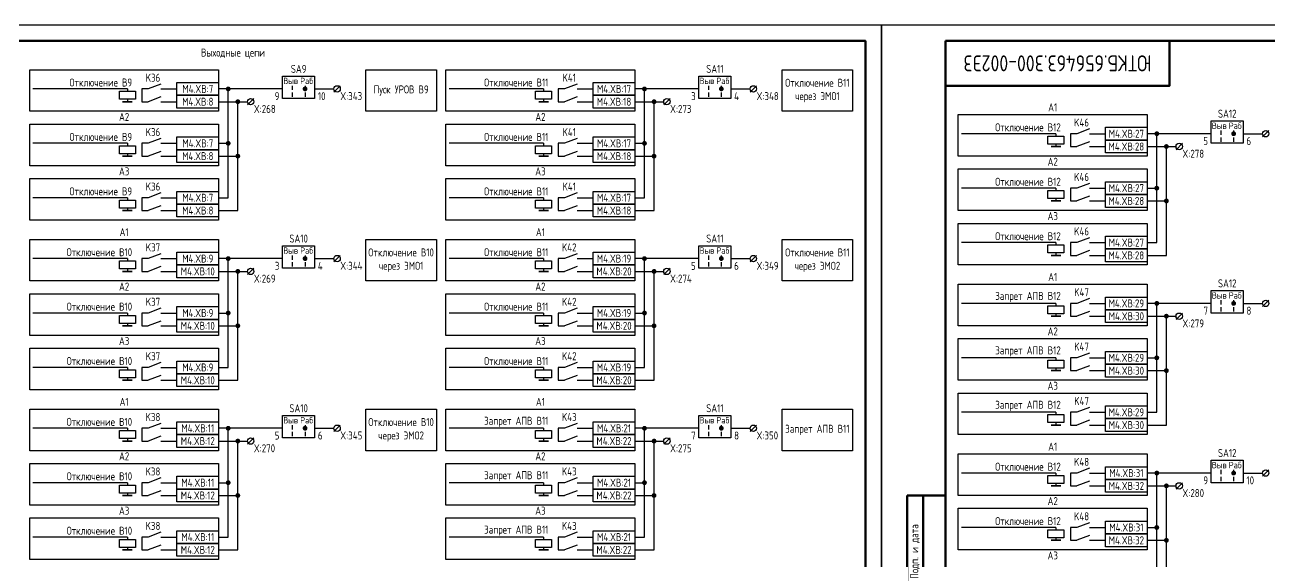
# Model space of a CAD drawing. Header units: millimetres. Extents: x -1315 to 7958, y -96 to 618.
# Drawn here: x 3932.5 to 4321.1, y 129.5 to 297 of the extents above; entities that cross this region are included whole.
import ezdxf

# ---------------------------------------------------------------- set-up
doc = ezdxf.new("R2010")
doc.units = ezdxf.units.MM
doc.styles.add('Gost_type_A', font='GOST_A.TTF')

# ---------------------------------------------------------------- blocks, each defined once
blk = doc.blocks.new('POINT')
at = {"const_width": 0.75}
blk.add_lwpolyline([(-0.375, 0, 1), (0.375, 0, 1)], format="xyb", close=True, dxfattribs=at)
blk = doc.blocks.new('Переключатель_положение')
for p, q in [((2, 1), (2, -0.34)), ((2, -1.14), (2, -2.49))]:
    blk.add_line(p, q)
blk = doc.blocks.new('Формат_А3')
blk.add_lwpolyline([(-420, 297), (0, 297), (0, 0), (-420, 0)], close=True)
at = {"lineweight": 50}
blk.add_lwpolyline([(-400, 292), (-5, 292), (-5, 5), (-400, 5)], close=True, dxfattribs=at)
blk = doc.blocks.new('Штамп угловой верхний')
at = {"lineweight": 50}
blk.add_lwpolyline([(0, 0), (70, 0), (70, -14), (0, -14)], close=True, dxfattribs=at)
blk = doc.blocks.new('Штамп левый нижний')
at = {"lineweight": 50}
for points in [[(-12, 145), (-7, 145), (-7, 110), (-12, 110)], [(-7, 145), (0, 145), (0, 110), (-7, 110)], [(-12, 110), (-7, 110), (-7, 85), (-12, 85)], [(-7, 110), (0, 110), (0, 85), (-7, 85)], [(-12, 85), (-7, 85), (-7, 60), (-12, 60)], [(-7, 85), (0, 85), (0, 60), (-7, 60)], [(-12, 60), (-7, 60), (-7, 25), (-12, 25)], [(-7, 60), (0, 60), (0, 25), (-7, 25)], [(-12, 25), (-7, 25), (-7, 0), (-12, 0)], [(-7, 25), (0, 25), (0, 0), (-7, 0)]]:
    blk.add_lwpolyline(points, close=True, dxfattribs=at)
at = {"char_height": 2.5, "attachment_point": 5, "rotation": 90, "style": 'Gost_type_A'}
for s, insert, width in [('Подп. и дата', (-9.5, 127.5), 35), ('Инв. № дубл.', (-9.5, 97.5), 25), ('Взам. инв. №', (-9.5, 72.5), 25), ('Подп. и дата', (-9.5, 42.5), 35), ('Инв. N подл.', (-9.5, 12.5), 25)]:
    blk.add_mtext(s, dxfattribs=dict(at, insert=insert, width=width))

msp = doc.modelspace()

# ---------------------------------------------------------------- linework, layer by layer
for p, q in [((3964.5, 277), (3935, 277)), ((3964.5, 277), (3964.5, 276.25)), ((4013, 277), (3993, 277)), ((3996, 243), (3996, 277)), ((4031.01, 278), (4029.01, 276)), ((4094.5, 277), (4065, 277)), ((4094.5, 277), (4094.5, 276.25)), ((4143, 277), (4123, 277)), ((4126, 243), (4126, 277)), ((4161, 278), (4159, 276)), ((3964.5, 273.75), (3964.5, 273)), ((3993, 273), (4002, 273)), ((3999, 239), (3999, 273)), ((4004.01, 274), (4002.01, 272)), ((4094.5, 273.75), (4094.5, 273)), ((4123, 273), (4132, 273)), ((4129, 239), (4129, 273)), ((4134, 274), (4132, 272)), ((4254.5, 263), (4225, 263)), ((4254.5, 263), (4254.5, 262.25)), ((4303, 263), (4283, 263)), ((4286, 229), (4286, 263)), ((4321.01, 264), (4319.01, 262)), ((3964.5, 260), (3935, 260)), ((3964.5, 260), (3964.5, 259.25)), ((3964.5, 256.75), (3964.5, 256)), ((3993, 260), (3996, 260)), ((4094.5, 260), (4065, 260)), ((4094.5, 260), (4094.5, 259.25)), ((4094.5, 256.75), (4094.5, 256)), ((4123, 260), (4126, 260)), ((4254.5, 259.75), (4254.5, 259)), ((4283, 259), (4292, 259)), ((4289, 225), (4289, 259)), ((4294.01, 260), (4292.01, 258)), ((3993, 256), (3999, 256)), ((4123, 256), (4129, 256)), ((4254.5, 246), (4225, 246)), ((4254.5, 246), (4254.5, 245.25)), ((4283, 246), (4286, 246)), ((3964.5, 243), (3935, 243)), ((3964.5, 243), (3964.5, 242.25)), ((3993, 243), (3996, 243)), ((4094.5, 243), (4065, 243)), ((4094.5, 243), (4094.5, 242.25)), ((4123, 243), (4126, 243)), ((4254.5, 242.75), (4254.5, 242)), ((4283, 242), (4289, 242)), ((3964.5, 239.75), (3964.5, 239)), ((3993, 239), (3999, 239)), ((4094.5, 239.75), (4094.5, 239)), ((4123, 239), (4129, 239)), ((4254.5, 229), (4225, 229)), ((4254.5, 229), (4254.5, 228.25)), ((4254.5, 225.75), (4254.5, 225)), ((4283, 229), (4286, 229)), ((3964.5, 224), (3935, 224)), ((3964.5, 224), (3964.5, 223.25)), ((4013, 224), (3993, 224)), ((3996, 190), (3996, 224)), ((4031.01, 225), (4029.01, 223)), ((4094.5, 224), (4065, 224)), ((4094.5, 224), (4094.5, 223.25)), ((4143, 224), (4123, 224)), ((4126, 190), (4126, 224)), ((4161, 225), (4159, 223)), ((4283, 225), (4289, 225)), ((3964.5, 220.75), (3964.5, 220)), ((3993, 220), (4002, 220)), ((3999, 186), (3999, 220)), ((4004.01, 221), (4002.01, 219)), ((4094.5, 220.75), (4094.5, 220)), ((4123, 220), (4132, 220)), ((4129, 186), (4129, 220)), ((4134, 221), (4132, 219)), ((4254.5, 210), (4225, 210)), ((4254.5, 210), (4254.5, 209.25)), ((4303, 210), (4283, 210)), ((4286, 176), (4286, 210)), ((4321.01, 211), (4319.01, 209)), ((3964.5, 207), (3935, 207)), ((3964.5, 207), (3964.5, 206.25)), ((3993, 207), (3996, 207)), ((4094.5, 207), (4065, 207)), ((4094.5, 207), (4094.5, 206.25)), ((4123, 207), (4126, 207)), ((4254.5, 206.75), (4254.5, 206)), ((4283, 206), (4292, 206)), ((4289, 172), (4289, 206)), ((4294.01, 207), (4292.01, 205)), ((3964.5, 203.75), (3964.5, 203)), ((3993, 203), (3999, 203)), ((4094.5, 203.75), (4094.5, 203)), ((4123, 203), (4129, 203)), ((4254.5, 193), (4225, 193)), ((4254.5, 193), (4254.5, 192.25)), ((4283, 193), (4286, 193)), ((3964.5, 190), (3935, 190)), ((3964.5, 190), (3964.5, 189.25)), ((3964.5, 186.75), (3964.5, 186)), ((3993, 190), (3996, 190)), ((4094.5, 190), (4065, 190)), ((4094.5, 190), (4094.5, 189.25)), ((4094.5, 186.75), (4094.5, 186)), ((4123, 190), (4126, 190)), ((4254.5, 189.75), (4254.5, 189)), ((4283, 189), (4289, 189)), ((3993, 186), (3999, 186)), ((4123, 186), (4129, 186)), ((4254.5, 176), (4225, 176)), ((4254.5, 176), (4254.5, 175.25)), ((4283, 176), (4286, 176)), ((3964.5, 171), (3935, 171)), ((3964.5, 171), (3964.5, 170.25)), ((4013, 171), (3993, 171)), ((3996, 137), (3996, 171)), ((4031.01, 172), (4029.01, 170)), ((4094.5, 171), (4065, 171)), ((4094.5, 171), (4094.5, 170.25)), ((4143, 171), (4123, 171)), ((4126, 137), (4126, 171)), ((4161, 172), (4159, 170)), ((4254.5, 172.75), (4254.5, 172)), ((4283, 172), (4289, 172)), ((3964.5, 167.75), (3964.5, 167)), ((4004.01, 168), (4002.01, 166)), ((4094.5, 167.75), (4094.5, 167)), ((4134, 168), (4132, 166)), ((3993, 167), (4002, 167)), ((3999, 133), (3999, 167)), ((4123, 167), (4132, 167)), ((4129, 133), (4129, 167)), ((4254.5, 157), (4225, 157)), ((4254.5, 157), (4254.5, 156.25)), ((4303, 157), (4283, 157)), ((4286, 123), (4286, 157)), ((4321.01, 158), (4319.01, 156)), ((3964.5, 154), (3935, 154)), ((3964.5, 154), (3964.5, 153.25)), ((3993, 154), (3996, 154)), ((4094.5, 154), (4065, 154)), ((4094.5, 154), (4094.5, 153.25)), ((4123, 154), (4126, 154)), ((4254.5, 153.75), (4254.5, 153)), ((4283, 153), (4292, 153)), ((4289, 119), (4289, 153)), ((4294.01, 154), (4292.01, 152)), ((3964.5, 150.75), (3964.5, 150)), ((3993, 150), (3999, 150)), ((4094.5, 150.75), (4094.5, 150)), ((4123, 150), (4129, 150)), ((4254.5, 140), (4225, 140)), ((4254.5, 140), (4254.5, 139.25)), ((4283, 140), (4286, 140)), ((3964.5, 137), (3935, 137)), ((3964.5, 137), (3964.5, 136.25)), ((3993, 137), (3996, 137)), ((4094.5, 137), (4065, 137)), ((4094.5, 137), (4094.5, 136.25)), ((4123, 137), (4126, 137)), ((4254.5, 136.75), (4254.5, 136)), ((3964.5, 133.75), (3964.5, 133)), ((3993, 133), (3999, 133)), ((4094.5, 133.75), (4094.5, 133)), ((4123, 133), (4129, 133)), ((4283, 136), (4289, 136))]:
    msp.add_line(p, q)
at = {"ltscale": 1.08}
for p, q in [((3971, 277), (3969, 277)), ((3969, 277), (3969, 273)), ((3975, 277), (3980, 277)), ((4101, 277), (4099, 277)), ((4099, 277), (4099, 273)), ((4105, 277), (4110, 277)), ((3969, 273), (3971, 273)), ((3975, 273), (3980, 273)), ((4099, 273), (4101, 273)), ((4105, 273), (4110, 273)), ((4261, 263), (4259, 263)), ((4259, 263), (4259, 259)), ((4265, 263), (4270, 263)), ((3971, 260), (3969, 260)), ((3969, 260), (3969, 256)), ((3975, 260), (3980, 260)), ((4101, 260), (4099, 260)), ((4099, 260), (4099, 256)), ((4105, 260), (4110, 260)), ((4259, 259), (4261, 259)), ((4265, 259), (4270, 259)), ((3969, 256), (3971, 256)), ((3975, 256), (3980, 256)), ((4099, 256), (4101, 256)), ((4105, 256), (4110, 256)), ((4261, 246), (4259, 246)), ((4259, 246), (4259, 242)), ((4265, 246), (4270, 246)), ((3971, 243), (3969, 243)), ((3969, 243), (3969, 239)), ((3975, 243), (3980, 243)), ((4101, 243), (4099, 243)), ((4099, 243), (4099, 239)), ((4105, 243), (4110, 243)), ((4259, 242), (4261, 242)), ((4265, 242), (4270, 242)), ((3969, 239), (3971, 239)), ((3975, 239), (3980, 239)), ((4099, 239), (4101, 239)), ((4105, 239), (4110, 239)), ((4261, 229), (4259, 229)), ((4259, 229), (4259, 225)), ((4265, 229), (4270, 229)), ((3971, 224), (3969, 224)), ((3969, 224), (3969, 220)), ((3975, 224), (3980, 224)), ((4101, 224), (4099, 224)), ((4099, 224), (4099, 220)), ((4105, 224), (4110, 224)), ((4259, 225), (4261, 225)), ((4265, 225), (4270, 225)), ((3969, 220), (3971, 220)), ((3975, 220), (3980, 220)), ((4099, 220), (4101, 220)), ((4105, 220), (4110, 220)), ((4261, 210), (4259, 210)), ((4259, 210), (4259, 206)), ((4265, 210), (4270, 210)), ((3971, 207), (3969, 207)), ((3969, 207), (3969, 203)), ((3975, 207), (3980, 207)), ((4101, 207), (4099, 207)), ((4099, 207), (4099, 203)), ((4105, 207), (4110, 207)), ((4259, 206), (4261, 206)), ((4265, 206), (4270, 206)), ((3969, 203), (3971, 203)), ((3975, 203), (3980, 203)), ((4099, 203), (4101, 203)), ((4105, 203), (4110, 203)), ((4261, 193), (4259, 193)), ((4259, 193), (4259, 189)), ((4265, 193), (4270, 193)), ((3971, 190), (3969, 190)), ((3969, 190), (3969, 186)), ((3975, 190), (3980, 190)), ((4101, 190), (4099, 190)), ((4099, 190), (4099, 186)), ((4105, 190), (4110, 190)), ((4259, 189), (4261, 189)), ((4265, 189), (4270, 189)), ((3969, 186), (3971, 186)), ((3975, 186), (3980, 186)), ((4099, 186), (4101, 186)), ((4105, 186), (4110, 186)), ((4261, 176), (4259, 176)), ((4259, 176), (4259, 172)), ((4265, 176), (4270, 176)), ((3971, 171), (3969, 171)), ((3969, 171), (3969, 167)), ((3975, 171), (3980, 171)), ((4101, 171), (4099, 171)), ((4099, 171), (4099, 167)), ((4105, 171), (4110, 171)), ((4259, 172), (4261, 172)), ((4265, 172), (4270, 172)), ((3969, 167), (3971, 167)), ((3975, 167), (3980, 167)), ((4099, 167), (4101, 167)), ((4105, 167), (4110, 167)), ((4261, 157), (4259, 157)), ((4259, 157), (4259, 153)), ((4265, 157), (4270, 157)), ((3971, 154), (3969, 154)), ((3969, 154), (3969, 150)), ((3975, 154), (3980, 154)), ((4101, 154), (4099, 154)), ((4099, 154), (4099, 150)), ((4105, 154), (4110, 154)), ((4259, 153), (4261, 153)), ((4265, 153), (4270, 153)), ((3969, 150), (3971, 150)), ((3975, 150), (3980, 150)), ((4099, 150), (4101, 150)), ((4105, 150), (4110, 150)), ((4261, 140), (4259, 140)), ((4259, 140), (4259, 136)), ((4265, 140), (4270, 140)), ((3971, 137), (3969, 137)), ((3969, 137), (3969, 133)), ((3975, 137), (3980, 137)), ((4101, 137), (4099, 137)), ((4099, 137), (4099, 133)), ((4105, 137), (4110, 137)), ((3969, 133), (3971, 133)), ((3975, 133), (3980, 133)), ((4099, 133), (4101, 133)), ((4105, 133), (4110, 133)), ((4259, 136), (4261, 136)), ((4265, 136), (4270, 136))]:
    msp.add_line(p, q, dxfattribs=at)
at = {"ltscale": 4.32}
for p, q in [((3975, 278.5), (3971, 277)), ((4105, 278.5), (4101, 277)), ((3975, 274.5), (3971, 273)), ((4105, 274.5), (4101, 273)), ((4265, 264.5), (4261, 263)), ((3975, 261.5), (3971, 260)), ((4105, 261.5), (4101, 260)), ((4265, 260.5), (4261, 259)), ((3975, 257.5), (3971, 256)), ((4105, 257.5), (4101, 256)), ((4265, 247.5), (4261, 246)), ((3975, 244.5), (3971, 243)), ((4105, 244.5), (4101, 243)), ((4265, 243.5), (4261, 242)), ((3975, 240.5), (3971, 239)), ((4105, 240.5), (4101, 239)), ((4265, 230.5), (4261, 229)), ((3975, 225.5), (3971, 224)), ((4105, 225.5), (4101, 224)), ((4265, 226.5), (4261, 225)), ((3975, 221.5), (3971, 220)), ((4105, 221.5), (4101, 220)), ((4265, 211.5), (4261, 210)), ((3975, 208.5), (3971, 207)), ((4105, 208.5), (4101, 207)), ((4265, 207.5), (4261, 206)), ((3975, 204.5), (3971, 203)), ((4105, 204.5), (4101, 203)), ((4265, 194.5), (4261, 193)), ((3975, 191.5), (3971, 190)), ((4105, 191.5), (4101, 190)), ((4265, 190.5), (4261, 189)), ((3975, 187.5), (3971, 186)), ((4105, 187.5), (4101, 186)), ((4265, 177.5), (4261, 176)), ((3975, 172.5), (3971, 171)), ((4105, 172.5), (4101, 171)), ((4265, 173.5), (4261, 172)), ((3975, 168.5), (3971, 167)), ((4105, 168.5), (4101, 167)), ((3975, 155.5), (3971, 154)), ((4105, 155.5), (4101, 154)), ((4265, 158.5), (4261, 157)), ((4265, 154.5), (4261, 153)), ((3975, 151.5), (3971, 150)), ((4105, 151.5), (4101, 150)), ((4265, 141.5), (4261, 140)), ((3975, 138.5), (3971, 137)), ((4105, 138.5), (4101, 137)), ((4265, 137.5), (4261, 136)), ((3975, 134.5), (3971, 133)), ((4105, 134.5), (4101, 133))]:
    msp.add_line(p, q, dxfattribs=at)
at = {"ltscale": 4}
for p, q in [((4023, 277), (4029.01, 277)), ((4153, 277), (4159, 277)), ((4313, 263), (4319.01, 263)), ((4023, 224), (4029.01, 224)), ((4153, 224), (4159, 224)), ((4313, 210), (4319.01, 210)), ((4023, 171), (4029.01, 171)), ((4153, 171), (4159, 171)), ((4313, 157), (4319.01, 157))]:
    msp.add_line(p, q, dxfattribs=at)
for points in [[(3934, 283), (3993, 283), (3993, 270), (3934, 270)], [(4013, 281), (4023, 281), (4023, 274), (4013, 274)], [(4039, 283), (4061, 283), (4061, 270), (4039, 270)], [(4064, 283), (4123, 283), (4123, 270), (4064, 270)], [(4143, 281), (4153, 281), (4153, 274), (4143, 274)], [(4169, 283), (4191, 283), (4191, 270), (4169, 270)], [(3967, 276.25), (3967, 273.75), (3962, 273.75), (3962, 276.25)], [(3980, 279), (3993, 279), (3993, 275), (3980, 275)], [(4097, 276.25), (4097, 273.75), (4092, 273.75), (4092, 276.25)], [(4110, 279), (4123, 279), (4123, 275), (4110, 275)], [(3966, 273), (3963, 273)], [(3980, 275), (3993, 275), (3993, 271), (3980, 271)], [(4096, 273), (4093, 273)], [(4110, 275), (4123, 275), (4123, 271), (4110, 271)], [(4224, 269), (4283, 269), (4283, 256), (4224, 256)], [(3934, 266), (3993, 266), (3993, 253), (3934, 253)], [(4064, 266), (4123, 266), (4123, 253), (4064, 253)], [(4270, 265), (4283, 265), (4283, 261), (4270, 261)], [(4303, 267), (4313, 267), (4313, 260), (4303, 260)], [(3980, 262), (3993, 262), (3993, 258), (3980, 258)], [(4110, 262), (4123, 262), (4123, 258), (4110, 258)], [(4257, 262.25), (4257, 259.75), (4252, 259.75), (4252, 262.25)], [(4270, 261), (4283, 261), (4283, 257), (4270, 257)], [(3967, 259.25), (3967, 256.75), (3962, 256.75), (3962, 259.25)], [(3980, 258), (3993, 258), (3993, 254), (3980, 254)], [(4097, 259.25), (4097, 256.75), (4092, 256.75), (4092, 259.25)], [(4110, 258), (4123, 258), (4123, 254), (4110, 254)], [(4256, 259), (4253, 259)], [(3966, 256), (3963, 256)], [(4096, 256), (4093, 256)], [(3934, 249), (3993, 249), (3993, 236), (3934, 236)], [(4064, 249), (4123, 249), (4123, 236), (4064, 236)], [(4224, 252), (4283, 252), (4283, 239), (4224, 239)], [(3980, 245), (3993, 245), (3993, 241), (3980, 241)], [(4110, 245), (4123, 245), (4123, 241), (4110, 241)], [(4257, 245.25), (4257, 242.75), (4252, 242.75), (4252, 245.25)], [(4270, 248), (4283, 248), (4283, 244), (4270, 244)], [(3967, 242.25), (3967, 239.75), (3962, 239.75), (3962, 242.25)], [(3980, 241), (3993, 241), (3993, 237), (3980, 237)], [(4097, 242.25), (4097, 239.75), (4092, 239.75), (4092, 242.25)], [(4110, 241), (4123, 241), (4123, 237), (4110, 237)], [(4256, 242), (4253, 242)], [(4270, 244), (4283, 244), (4283, 240), (4270, 240)], [(3966, 239), (3963, 239)], [(4096, 239), (4093, 239)], [(4224, 235), (4283, 235), (4283, 222), (4224, 222)], [(3934, 230), (3993, 230), (3993, 217), (3934, 217)], [(4039, 230), (4061, 230), (4061, 217), (4039, 217)], [(4064, 230), (4123, 230), (4123, 217), (4064, 217)], [(4169, 230), (4191, 230), (4191, 217), (4169, 217)], [(4270, 231), (4283, 231), (4283, 227), (4270, 227)], [(3980, 226), (3993, 226), (3993, 222), (3980, 222)], [(4013, 228), (4023, 228), (4023, 221), (4013, 221)], [(4110, 226), (4123, 226), (4123, 222), (4110, 222)], [(4143, 228), (4153, 228), (4153, 221), (4143, 221)], [(4257, 228.25), (4257, 225.75), (4252, 225.75), (4252, 228.25)], [(4270, 227), (4283, 227), (4283, 223), (4270, 223)], [(3967, 223.25), (3967, 220.75), (3962, 220.75), (3962, 223.25)], [(3980, 222), (3993, 222), (3993, 218), (3980, 218)], [(4097, 223.25), (4097, 220.75), (4092, 220.75), (4092, 223.25)], [(4110, 222), (4123, 222), (4123, 218), (4110, 218)], [(4256, 225), (4253, 225)], [(3966, 220), (3963, 220)], [(4096, 220), (4093, 220)], [(4224, 216), (4283, 216), (4283, 203), (4224, 203)], [(4303, 214), (4313, 214), (4313, 207), (4303, 207)], [(3934, 213), (3993, 213), (3993, 200), (3934, 200)], [(4064, 213), (4123, 213), (4123, 200), (4064, 200)], [(4270, 212), (4283, 212), (4283, 208), (4270, 208)], [(3967, 206.25), (3967, 203.75), (3962, 203.75), (3962, 206.25)], [(3980, 209), (3993, 209), (3993, 205), (3980, 205)], [(4097, 206.25), (4097, 203.75), (4092, 203.75), (4092, 206.25)], [(4110, 209), (4123, 209), (4123, 205), (4110, 205)], [(4257, 209.25), (4257, 206.75), (4252, 206.75), (4252, 209.25)], [(4256, 206), (4253, 206)], [(4270, 208), (4283, 208), (4283, 204), (4270, 204)], [(3966, 203), (3963, 203)], [(3980, 205), (3993, 205), (3993, 201), (3980, 201)], [(4096, 203), (4093, 203)], [(4110, 205), (4123, 205), (4123, 201), (4110, 201)], [(4224, 199), (4283, 199), (4283, 186), (4224, 186)], [(3934, 196), (3993, 196), (3993, 183), (3934, 183)], [(4064, 196), (4123, 196), (4123, 183), (4064, 183)], [(4270, 195), (4283, 195), (4283, 191), (4270, 191)], [(3980, 192), (3993, 192), (3993, 188), (3980, 188)], [(4110, 192), (4123, 192), (4123, 188), (4110, 188)], [(4257, 192.25), (4257, 189.75), (4252, 189.75), (4252, 192.25)], [(4270, 191), (4283, 191), (4283, 187), (4270, 187)], [(3967, 189.25), (3967, 186.75), (3962, 186.75), (3962, 189.25)], [(3980, 188), (3993, 188), (3993, 184), (3980, 184)], [(4097, 189.25), (4097, 186.75), (4092, 186.75), (4092, 189.25)], [(4110, 188), (4123, 188), (4123, 184), (4110, 184)], [(4256, 189), (4253, 189)], [(3966, 186), (3963, 186)], [(4096, 186), (4093, 186)], [(4224, 182), (4283, 182), (4283, 169), (4224, 169)], [(3934, 177), (3993, 177), (3993, 164), (3934, 164)], [(4013, 175), (4023, 175), (4023, 168), (4013, 168)], [(4039, 177), (4061, 177), (4061, 164), (4039, 164)], [(4064, 177), (4123, 177), (4123, 164), (4064, 164)], [(4143, 175), (4153, 175), (4153, 168), (4143, 168)], [(4169, 177), (4191, 177), (4191, 164), (4169, 164)], [(4257, 175.25), (4257, 172.75), (4252, 172.75), (4252, 175.25)], [(4270, 178), (4283, 178), (4283, 174), (4270, 174)], [(3980, 173), (3993, 173), (3993, 169), (3980, 169)], [(4110, 173), (4123, 173), (4123, 169), (4110, 169)], [(4256, 172), (4253, 172)], [(4270, 174), (4283, 174), (4283, 170), (4270, 170)], [(3967, 170.25), (3967, 167.75), (3962, 167.75), (3962, 170.25)], [(3980, 169), (3993, 169), (3993, 165), (3980, 165)], [(4097, 170.25), (4097, 167.75), (4092, 167.75), (4092, 170.25)], [(4110, 169), (4123, 169), (4123, 165), (4110, 165)], [(3966, 167), (3963, 167)], [(4096, 167), (4093, 167)], [(3934, 160), (3993, 160), (3993, 147), (3934, 147)], [(4064, 160), (4123, 160), (4123, 147), (4064, 147)], [(4224, 163), (4283, 163), (4283, 150), (4224, 150)], [(4303, 161), (4313, 161), (4313, 154), (4303, 154)], [(3980, 156), (3993, 156), (3993, 152), (3980, 152)], [(4110, 156), (4123, 156), (4123, 152), (4110, 152)], [(4257, 156.25), (4257, 153.75), (4252, 153.75), (4252, 156.25)], [(4270, 159), (4283, 159), (4283, 155), (4270, 155)], [(3967, 153.25), (3967, 150.75), (3962, 150.75), (3962, 153.25)], [(3980, 152), (3993, 152), (3993, 148), (3980, 148)], [(4097, 153.25), (4097, 150.75), (4092, 150.75), (4092, 153.25)], [(4110, 152), (4123, 152), (4123, 148), (4110, 148)], [(4256, 153), (4253, 153)], [(4270, 155), (4283, 155), (4283, 151), (4270, 151)], [(3966, 150), (3963, 150)], [(4096, 150), (4093, 150)], [(4224, 146), (4283, 146), (4283, 133), (4224, 133)], [(3934, 143), (3993, 143), (3993, 130), (3934, 130)], [(4064, 143), (4123, 143), (4123, 130), (4064, 130)], [(4270, 142), (4283, 142), (4283, 138), (4270, 138)], [(3967, 136.25), (3967, 133.75), (3962, 133.75), (3962, 136.25)], [(3980, 139), (3993, 139), (3993, 135), (3980, 135)], [(4097, 136.25), (4097, 133.75), (4092, 133.75), (4092, 136.25)], [(4110, 139), (4123, 139), (4123, 135), (4110, 135)], [(4257, 139.25), (4257, 136.75), (4252, 136.75), (4252, 139.25)], [(4270, 138), (4283, 138), (4283, 134), (4270, 134)], [(3966, 133), (3963, 133)], [(3980, 135), (3993, 135), (3993, 131), (3980, 131)], [(4096, 133), (4093, 133)], [(4110, 135), (4123, 135), (4123, 131), (4110, 131)], [(4256, 136), (4253, 136)]]:
    msp.add_lwpolyline(points, close=True)
for centre in [(4030.01, 277), (4160, 277), (4003.01, 273), (4133, 273), (4320.01, 263), (4293.01, 259), (4030.01, 224), (4160, 224), (4003.01, 220), (4133, 220), (4320.01, 210), (4293.01, 206), (4030.01, 171), (4160, 171), (4003.01, 167), (4133, 167), (4320.01, 157), (4293.01, 153)]:
    msp.add_circle(centre, 1)

# ---------------------------------------------------------------- block references
for name, p in [('Формат_А3', (4200, 0)), ('Формат_А3', (4620, 0)), ('Штамп угловой верхний', (4220, 292)), ('POINT', (3996, 277)), ('Переключатель_положение', (4014, 277)), ('POINT', (4020, 277)), ('Переключатель_положение', (4018, 277)), ('POINT', (4126, 277)), ('Переключатель_положение', (4144, 277)), ('POINT', (4150, 277)), ('Переключатель_положение', (4148, 277)), ('POINT', (3999, 273)), ('POINT', (4129, 273)), ('POINT', (3996, 260)), ('POINT', (4126, 260)), ('POINT', (4286, 263)), ('Переключатель_положение', (4304, 263)), ('POINT', (4310, 263)), ('Переключатель_положение', (4308, 263)), ('POINT', (3999, 256)), ('POINT', (4129, 256)), ('POINT', (4289, 259)), ('POINT', (4286, 246)), ('POINT', (4289, 242)), ('POINT', (3996, 224)), ('Переключатель_положение', (4014, 224)), ('POINT', (4020, 224)), ('Переключатель_положение', (4018, 224)), ('POINT', (4126, 224)), ('Переключатель_положение', (4144, 224)), ('POINT', (4150, 224)), ('Переключатель_положение', (4148, 224)), ('POINT', (3999, 220)), ('POINT', (4129, 220)), ('POINT', (4286, 210)), ('Переключатель_положение', (4304, 210)), ('POINT', (4310, 210)), ('Переключатель_положение', (4308, 210)), ('POINT', (3996, 207)), ('POINT', (4126, 207)), ('POINT', (4289, 206)), ('POINT', (3999, 203)), ('POINT', (4129, 203)), ('POINT', (4286, 193)), ('POINT', (4289, 189)), ('POINT', (3996, 171)), ('Переключатель_положение', (4014, 171)), ('POINT', (4020, 171)), ('Переключатель_положение', (4018, 171)), ('POINT', (4126, 171)), ('Переключатель_положение', (4144, 171)), ('POINT', (4150, 171)), ('Переключатель_положение', (4148, 171)), ('POINT', (3999, 167)), ('POINT', (4129, 167)), ('POINT', (4286, 157)), ('Переключатель_положение', (4304, 157)), ('POINT', (4310, 157)), ('Переключатель_положение', (4308, 157)), ('POINT', (3996, 154)), ('POINT', (4126, 154)), ('POINT', (4289, 153)), ('POINT', (3999, 150)), ('POINT', (4129, 150)), ('Штамп левый нижний', (4220, 5)), ('POINT', (4286, 140)), ('POINT', (4289, 136))]:
    msp.add_blockref(name, p)

# ---------------------------------------------------------------- texts
at = {"char_height": 2.5, "line_spacing_factor": 0.9, "style": 'Gost_type_A'}
for s, insert, width, attachment_point in [('Выходные цепи', (3997.5, 288), 395, 5), ('X:343', (4031.01, 276), 8, 1), ('X:348', (4161, 276), 8, 1), ('X:268', (4004.01, 272), 8, 1), ('X:273', (4134, 272), 8, 1), ('A1', (4253.5, 270), 59, 8), ('A2', (3963.5, 267), 59, 8), ('A2', (4093.5, 267), 59, 8), ('X:278', (4294.01, 258), 8, 1), ('A2', (4253.5, 253), 59, 8), ('A3', (3963.5, 250), 59, 8), ('A3', (4093.5, 250), 59, 8), ('A3', (4253.5, 236), 59, 8), ('A1', (3963.5, 231), 59, 8), ('A1', (4093.5, 231), 59, 8), ('X:344', (4031.01, 223), 8, 1), ('X:349', (4161, 223), 8, 1), ('X:269', (4004.01, 219), 8, 1), ('X:274', (4134, 219), 8, 1), ('A1', (4253.5, 217), 59, 8), ('A2', (3963.5, 214), 59, 8), ('A2', (4093.5, 214), 59, 8), ('A2', (4253.5, 200), 59, 8), ('X:279', (4294.01, 205), 8, 1), ('A3', (3963.5, 197), 59, 8), ('A3', (4093.5, 197), 59, 8), ('A3', (4253.5, 183), 59, 8), ('A1', (3963.5, 178), 59, 8), ('A1', (4093.5, 178), 59, 8), ('X:345', (4031.01, 170), 8, 1), ('X:350', (4161, 170), 8, 1), ('A2', (3963.5, 161), 59, 8), ('X:270', (4004.01, 166), 8, 1), ('A2', (4093.5, 161), 59, 8), ('X:275', (4134, 166), 8, 1), ('A1', (4253.5, 164), 59, 8), ('X:280', (4294.01, 152), 8, 1), ('A2', (4253.5, 147), 59, 8), ('A3', (3963.5, 144), 59, 8), ('A3', (4093.5, 144), 59, 8), ('A3', (4253.5, 130), 59, 8)]:
    msp.add_mtext(s, dxfattribs=dict(at, insert=insert, width=width, attachment_point=attachment_point))
at = {"style": 'Gost_type_A'}
for s, insert, char_height, width, attachment_point in [('SA9', (4018, 282), 2.5, 10, 8), ('SA11', (4148, 282), 2.5, 10, 8), ('Отключение В9', (3966, 279), 2.5, 31.0015, 6), ('K36', (3972.5, 280.5), 2.5, 5, 5), ('Выв', (4015.5, 279.5), 2, 5, 5), ('Раб', (4020.5, 279.5), 2, 5, 5), ('Отключение В11', (4096, 279), 2.5, 31.0015, 6), ('K41', (4102.5, 280.5), 2.5, 5, 5), ('Выв', (4145.5, 279.5), 2, 5, 5), ('Раб', (4150.5, 279.5), 2, 5, 5), ('Отключение В11\\Pчерез ЭМО1', (4180, 276.5), 2.5, 21.9987, 5), ('M4.XВ:7', (3986.5, 277), 2.5, 13, 5), ('9', (4012, 275.98), 2.5, 5, 3), ('10', (4024, 275.98), 2.5, 5, 1), ('Пуск УРОВ В9', (4050, 276.5), 2.5, 21.9987, 5), ('M4.XВ:17', (4116.5, 277), 2.5, 13, 5), ('3', (4142, 275.98), 2.5, 5, 3), ('4', (4154, 275.98), 2.5, 5, 1), ('M4.XВ:8', (3986.5, 273), 2.5, 13, 5), ('M4.XВ:18', (4116.5, 273), 2.5, 13, 5), ('SA12', (4308, 268), 2.5, 10, 8), ('K36', (3972.5, 263.5), 2.5, 5, 5), ('K41', (4102.5, 263.5), 2.5, 5, 5), ('Отключение В12', (4256, 265), 2.5, 31.0015, 6), ('K46', (4262.5, 266.5), 2.5, 5, 5), ('M4.XВ:27', (4276.5, 263), 2.5, 13, 5), ('Выв', (4305.5, 265.5), 2, 5, 5), ('Раб', (4310.5, 265.5), 2, 5, 5), ('Отключение В9', (3966, 262), 2.5, 31.0015, 6), ('M4.XВ:7', (3986.5, 260), 2.5, 13, 5), ('Отключение В11', (4096, 262), 2.5, 31.0015, 6), ('M4.XВ:17', (4116.5, 260), 2.5, 13, 5), ('5', (4302, 261.98), 2.5, 5, 3), ('6', (4314, 261.98), 2.5, 5, 1), ('M4.XВ:8', (3986.5, 256), 2.5, 13, 5), ('M4.XВ:18', (4116.5, 256), 2.5, 13, 5), ('M4.XВ:28', (4276.5, 259), 2.5, 13, 5), ('Отключение В12', (4256, 248), 2.5, 31.0015, 6), ('K46', (4262.5, 249.5), 2.5, 5, 5), ('Отключение В9', (3966, 245), 2.5, 31.0015, 6), ('K36', (3972.5, 246.5), 2.5, 5, 5), ('Отключение В11', (4096, 245), 2.5, 31.0015, 6), ('K41', (4102.5, 246.5), 2.5, 5, 5), ('M4.XВ:27', (4276.5, 246), 2.5, 13, 5), ('M4.XВ:7', (3986.5, 243), 2.5, 13, 5), ('M4.XВ:17', (4116.5, 243), 2.5, 13, 5), ('M4.XВ:28', (4276.5, 242), 2.5, 13, 5), ('M4.XВ:8', (3986.5, 239), 2.5, 13, 5), ('M4.XВ:18', (4116.5, 239), 2.5, 13, 5), ('K46', (4262.5, 232.5), 2.5, 5, 5), ('SA10', (4018, 229), 2.5, 10, 8), ('SA11', (4148, 229), 2.5, 10, 8), ('Отключение В12', (4256, 231), 2.5, 31.0015, 6), ('M4.XВ:27', (4276.5, 229), 2.5, 13, 5), ('Отключение В10', (3966, 226), 2.5, 31.0015, 6), ('K37', (3972.5, 227.5), 2.5, 5, 5), ('Выв', (4015.5, 226.5), 2, 5, 5), ('Раб', (4020.5, 226.5), 2, 5, 5), ('Отключение В10\\Pчерез ЭМО1', (4050, 223.5), 2.5, 21.9988, 5), ('Отключение В11', (4096, 226), 2.5, 31.0015, 6), ('K42', (4102.5, 227.5), 2.5, 5, 5), ('Выв', (4145.5, 226.5), 2, 5, 5), ('Раб', (4150.5, 226.5), 2, 5, 5), ('Отключение В11\\Pчерез ЭМО2', (4180, 223.5), 2.5, 21.9988, 5), ('M4.XВ:28', (4276.5, 225), 2.5, 13, 5), ('M4.XВ:9', (3986.5, 224), 2.5, 13, 5), ('3', (4012, 222.98), 2.5, 5, 3), ('4', (4024, 222.98), 2.5, 5, 1), ('M4.XВ:19', (4116.5, 224), 2.5, 13, 5), ('5', (4142, 222.98), 2.5, 5, 3), ('6', (4154, 222.98), 2.5, 5, 1), ('M4.XВ:10', (3986.5, 220), 2.5, 13, 5), ('M4.XВ:20', (4116.5, 220), 2.5, 13, 5), ('K47', (4262.5, 213.5), 2.5, 5, 5), ('SA12', (4308, 215), 2.5, 10, 8), ('Отключение В10', (3966, 209), 2.5, 31.0015, 6), ('K37', (3972.5, 210.5), 2.5, 5, 5), ('Отключение В11', (4096, 209), 2.5, 31.0015, 6), ('K42', (4102.5, 210.5), 2.5, 5, 5), ('Запрет АПВ В12', (4256, 212), 2.5, 31.0015, 6), ('M4.XВ:29', (4276.5, 210), 2.5, 13, 5), ('Выв', (4305.5, 212.5), 2, 5, 5), ('Раб', (4310.5, 212.5), 2, 5, 5), ('M4.XВ:9', (3986.5, 207), 2.5, 13, 5), ('M4.XВ:19', (4116.5, 207), 2.5, 13, 5), ('M4.XВ:30', (4276.5, 206), 2.5, 13, 5), ('7', (4302, 208.98), 2.5, 5, 3), ('8', (4314, 208.98), 2.5, 5, 1), ('M4.XВ:10', (3986.5, 203), 2.5, 13, 5), ('M4.XВ:20', (4116.5, 203), 2.5, 13, 5), ('K37', (3972.5, 193.5), 2.5, 5, 5), ('K42', (4102.5, 193.5), 2.5, 5, 5), ('Запрет АПВ В12', (4256, 195), 2.5, 31.0015, 6), ('K47', (4262.5, 196.5), 2.5, 5, 5), ('Отключение В10', (3966, 192), 2.5, 31.0015, 6), ('M4.XВ:9', (3986.5, 190), 2.5, 13, 5), ('Отключение В11', (4096, 192), 2.5, 31.0015, 6), ('M4.XВ:19', (4116.5, 190), 2.5, 13, 5), ('M4.XВ:29', (4276.5, 193), 2.5, 13, 5), ('M4.XВ:10', (3986.5, 186), 2.5, 13, 5), ('M4.XВ:20', (4116.5, 186), 2.5, 13, 5), ('M4.XВ:30', (4276.5, 189), 2.5, 13, 5), ('Запрет АПВ В12', (4256, 178), 2.5, 31.0015, 6), ('K47', (4262.5, 179.5), 2.5, 5, 5), ('K38', (3972.5, 174.5), 2.5, 5, 5), ('SA10', (4018, 176), 2.5, 10, 8), ('K43', (4102.5, 174.5), 2.5, 5, 5), ('SA11', (4148, 176), 2.5, 10, 8), ('M4.XВ:29', (4276.5, 176), 2.5, 13, 5), ('Отключение В10', (3966, 173), 2.5, 31.0015, 6), ('M4.XВ:11', (3986.5, 171), 2.5, 13, 5), ('Выв', (4015.5, 173.5), 2, 5, 5), ('Раб', (4020.5, 173.5), 2, 5, 5), ('Отключение В10\\Pчерез ЭМО2', (4050, 170.5), 2.5, 21.9988, 5), ('Запрет АПВ В11', (4096, 173), 2.5, 31.0015, 6), ('M4.XВ:21', (4116.5, 171), 2.5, 13, 5), ('Выв', (4145.5, 173.5), 2, 5, 5), ('Раб', (4150.5, 173.5), 2, 5, 5), ('Запрет АПВ В11', (4180, 170.5), 2.5, 21.9988, 5), ('M4.XВ:30', (4276.5, 172), 2.5, 13, 5), ('M4.XВ:12', (3986.5, 167), 2.5, 13, 5), ('5', (4012, 169.98), 2.5, 5, 3), ('6', (4024, 169.98), 2.5, 5, 1), ('M4.XВ:22', (4116.5, 167), 2.5, 13, 5), ('7', (4142, 169.98), 2.5, 5, 3), ('8', (4154, 169.98), 2.5, 5, 1), ('SA12', (4308, 162), 2.5, 10, 8), (' Отключение В12', (4256, 159), 2.5, 31.0015, 6), ('K48', (4262.5, 160.5), 2.5, 5, 5), ('Выв', (4305.5, 159.5), 2, 5, 5), ('Раб', (4310.5, 159.5), 2, 5, 5), ('Отключение В10', (3966, 156), 2.5, 31.0015, 6), ('K38', (3972.5, 157.5), 2.5, 5, 5), ('Запрет АПВ В11', (4096, 156), 2.5, 31.0015, 6), ('K43', (4102.5, 157.5), 2.5, 5, 5), ('M4.XВ:31', (4276.5, 157), 2.5, 13, 5), ('9', (4302, 155.98), 2.5, 5, 3), ('10', (4314, 155.98), 2.5, 5, 1), ('M4.XВ:11', (3986.5, 154), 2.5, 13, 5), ('M4.XВ:21', (4116.5, 154), 2.5, 13, 5), ('M4.XВ:32', (4276.5, 153), 2.5, 13, 5), ('M4.XВ:12', (3986.5, 150), 2.5, 13, 5), ('M4.XВ:22', (4116.5, 150), 2.5, 13, 5), ('K48', (4262.5, 143.5), 2.5, 5, 5), ('Отключение В10', (3966, 139), 2.5, 31.0015, 6), ('K38', (3972.5, 140.5), 2.5, 5, 5), ('Запрет АПВ В11', (4096, 139), 2.5, 31.0015, 6), ('K43', (4102.5, 140.5), 2.5, 5, 5), ('Отключение В12', (4256, 142), 2.5, 31.0015, 6), ('M4.XВ:31', (4276.5, 140), 2.5, 13, 5), ('M4.XВ:11', (3986.5, 137), 2.5, 13, 5), ('M4.XВ:21', (4116.5, 137), 2.5, 13, 5), ('M4.XВ:32', (4276.5, 136), 2.5, 13, 5), ('M4.XВ:12', (3986.5, 133), 2.5, 13, 5), ('M4.XВ:22', (4116.5, 133), 2.5, 13, 5)]:
    msp.add_mtext(s, dxfattribs=dict(at, insert=insert, char_height=char_height, width=width, attachment_point=attachment_point))
at = {"insert": (4255, 285), "char_height": 5, "width": 70, "attachment_point": 5, "rotation": 180, "style": 'Gost_type_A'}
msp.add_mtext('ЮТКБ.656463.300-002Э3', dxfattribs=at)

doc.saveas('drawing.dxf')
